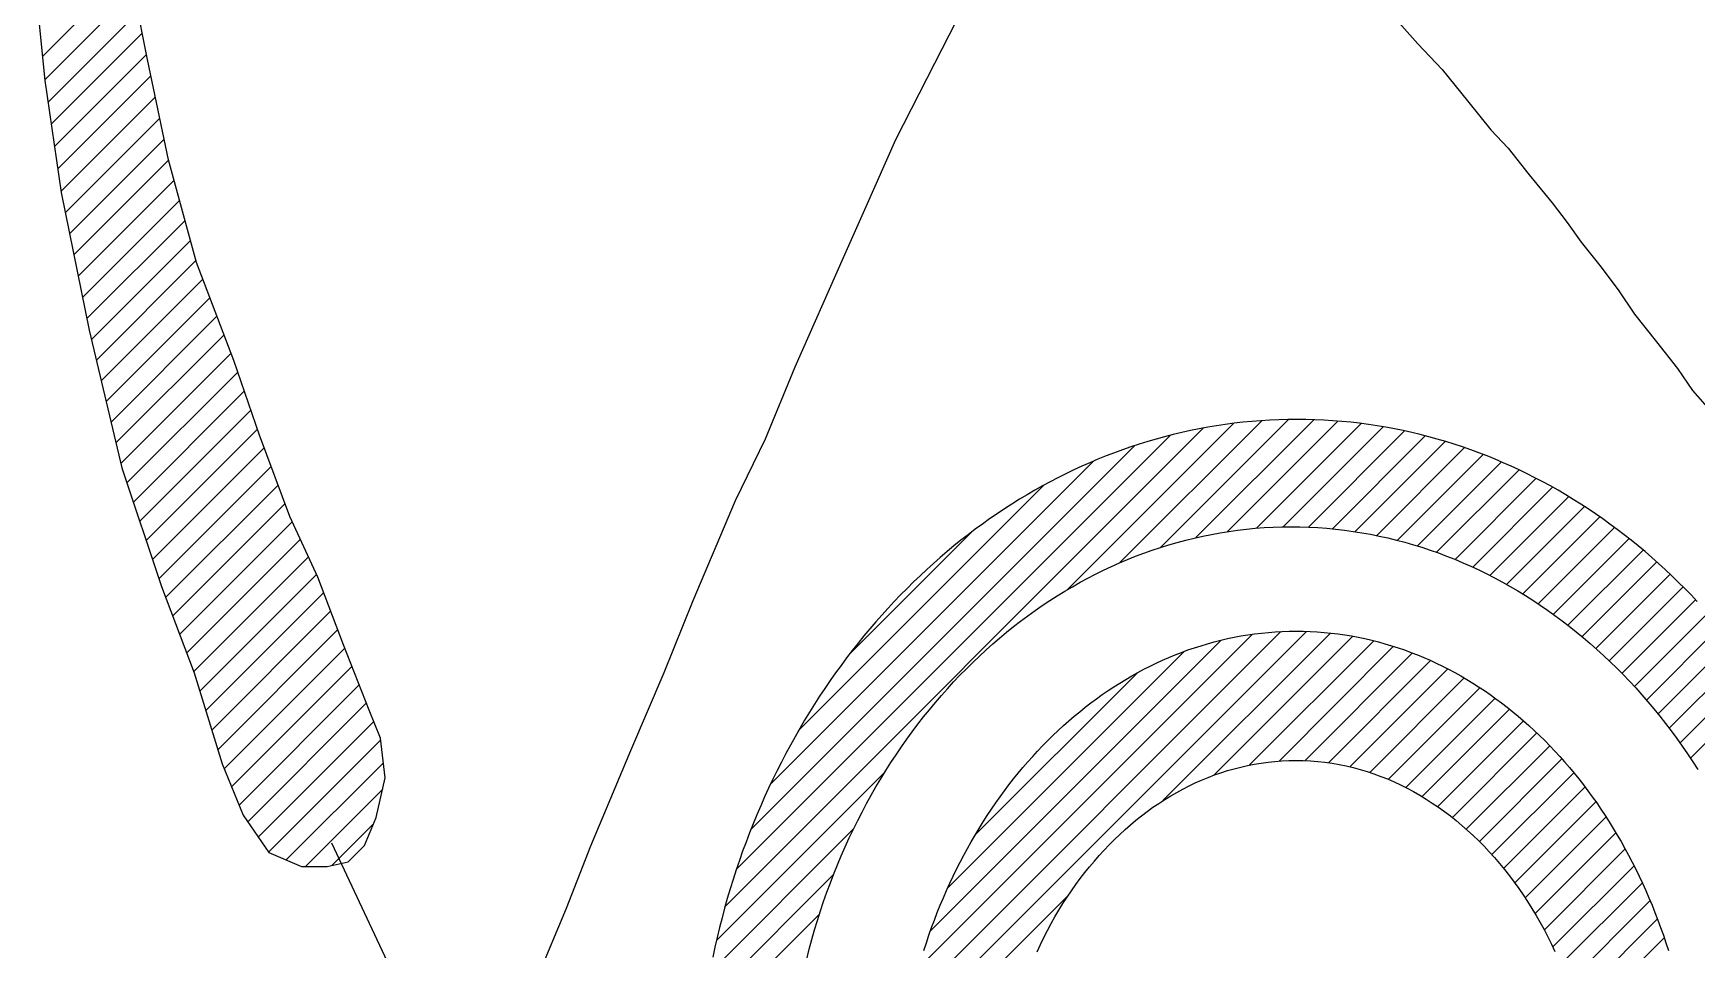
# Model space of a CAD drawing. Header units: millimetres. Extents: x 133356 to 134197, y -259 to 335.
# Drawn here: x 134083.8 to 134089.56, y -169.72 to -166.55 of the extents above; entities that cross this region are included whole.
import ezdxf

# ---------------------------------------------------------------- set-up
doc = ezdxf.new("R2010")
doc.units = ezdxf.units.MM
doc.header["$LTSCALE"] = 20
doc.header["$MEASUREMENT"] = 0
doc.layers.add('RAMKA', color=7, linetype='Continuous')
doc.layers.add('TITUL', color=7, linetype='Continuous')

# ---------------------------------------------------------------- blocks, each defined once
blk = doc.blocks.new('Logo_Ind')
at = {"layer": 'RAMKA', "color": 254, "linetype": 'Continuous'}
for p, q in [((0.4594, 10.7021), (0.3786, 11.106)), ((0.0636, 11.0333), (0.104, 10.6295)), ((0.0957, 10.7127), (0.397, 11.014)), ((0.1037, 10.6322), (0.4118, 10.9403)), ((0.1149, 10.5549), (0.4265, 10.8665)), ((3.2607, 10.8346), (3.1854, 10.6883)), ((4.7675, 10.8602), (4.8598, 10.7559)), ((0.1261, 10.4777), (0.4412, 10.7928)), ((0.1374, 10.4005), (0.456, 10.7191)), ((4.8598, 10.7559), (4.9441, 10.6676)), ((0.5321, 10.3549), (0.4594, 10.7021)), ((3.1854, 10.6883), (3.0501, 10.4236)), ((4.9441, 10.6676), (5.0324, 10.5592)), ((0.104, 10.6295), (0.1606, 10.2418)), ((0.1487, 10.3233), (0.4712, 10.6458)), ((0.1599, 10.2461), (0.4865, 10.5727)), ((5.0324, 10.5592), (5.1127, 10.4589)), ((0.1747, 10.1724), (0.5018, 10.4995)), ((5.1127, 10.4589), (5.1729, 10.3946)), ((0.1896, 10.0989), (0.5171, 10.4264)), ((3.0501, 10.4236), (2.9473, 10.1917)), ((5.1729, 10.3946), (5.2451, 10.3023)), ((0.2046, 10.0254), (0.5325, 10.3533)), ((0.629, 9.9995), (0.5321, 10.3549)), ((0.2195, 9.9519), (0.5515, 10.2838)), ((5.2451, 10.3023), (5.3254, 10.206)), ((0.1606, 10.2418), (0.2575, 9.7653)), ((0.2345, 9.8784), (0.5704, 10.2143)), ((5.3254, 10.206), (5.3776, 10.1378)), ((0.2494, 9.8048), (0.5894, 10.1448)), ((2.9473, 10.1917), (2.8695, 10.0152)), ((5.3776, 10.1378), (5.4258, 10.0695)), ((0.2653, 9.7323), (0.6083, 10.0753)), ((5.4258, 10.0695), (5.49, 9.9893)), ((0.2823, 9.6608), (0.6273, 10.0058)), ((0.7582, 9.6603), (0.629, 9.9995)), ((2.8695, 10.0152), (2.7015, 9.6371)), ((5.49, 9.9893), (5.5542, 9.905)), ((0.2992, 9.5893), (0.6512, 9.9412)), ((0.3162, 9.5178), (0.6756, 9.8772)), ((5.5542, 9.905), (5.6104, 9.8207)), ((0.3332, 9.4463), (0.7, 9.8131)), ((5.6104, 9.8207), (5.6867, 9.7243)), ((0.2575, 9.7653), (0.3705, 9.2887)), ((0.3501, 9.3748), (0.7244, 9.749)), ((0.3671, 9.3033), (0.7488, 9.685)), ((5.6867, 9.7243), (5.7589, 9.632)), ((0.8471, 9.4018), (0.7582, 9.6603)), ((2.7015, 9.6371), (2.5987, 9.3876)), ((5.7589, 9.632), (5.8111, 9.5558)), ((0.3882, 9.2359), (0.7721, 9.6198)), ((0.4103, 9.1695), (0.7947, 9.554)), ((5.8111, 9.5558), (5.8713, 9.4875)), ((0.4324, 9.1032), (0.8174, 9.4882)), ((3.8269, 8.9593), (4.3191, 9.4514)), ((3.9689, 9.0128), (4.4114, 9.4553)), ((4.0909, 9.0464), (4.4992, 9.4546)), ((4.316, 9.4512), (4.2851, 9.4488)), ((4.347, 9.4531), (4.316, 9.4512)), ((4.3782, 9.4545), (4.347, 9.4531)), ((4.4095, 9.4553), (4.3782, 9.4545)), ((4.4408, 9.4556), (4.4095, 9.4553)), ((4.4408, 9.4556), (4.4408, 9.4556)), ((4.4722, 9.4553), (4.4408, 9.4556)), ((4.5035, 9.4545), (4.4722, 9.4553)), ((4.5346, 9.4531), (4.5035, 9.4545)), ((4.5656, 9.4512), (4.5346, 9.4531)), ((4.5965, 9.4488), (4.5656, 9.4512)), ((0.4545, 9.0369), (0.84, 9.4224)), ((0.9521, 9.1191), (0.8471, 9.4018)), ((2.4603, 7.7695), (4.1166, 9.4258)), ((2.4989, 7.8967), (4.0034, 9.4011)), ((3.6453, 8.8661), (4.2212, 9.442)), ((3.9828, 9.3959), (3.9534, 9.3878)), ((4.0124, 9.4034), (3.9828, 9.3959)), ((4.0422, 9.4105), (4.0124, 9.4034)), ((4.072, 9.4171), (4.0422, 9.4105)), ((4.1021, 9.4232), (4.072, 9.4171)), ((4.1322, 9.4287), (4.1021, 9.4232)), ((4.1625, 9.4338), (4.1322, 9.4287)), ((4.193, 9.4383), (4.1625, 9.4338)), ((4.2236, 9.4423), (4.193, 9.4383)), ((4.2004, 9.0674), (4.5829, 9.4499)), ((4.2542, 9.4458), (4.2236, 9.4423)), ((4.2851, 9.4488), (4.2542, 9.4458)), ((4.3006, 9.0791), (4.6631, 9.4417)), ((4.3936, 9.0837), (4.7402, 9.4302)), ((4.4811, 9.0827), (4.8143, 9.4159)), ((4.564, 9.0771), (4.8858, 9.399)), ((4.6273, 9.4458), (4.5965, 9.4488)), ((4.658, 9.4423), (4.6273, 9.4458)), ((4.6885, 9.4383), (4.658, 9.4423)), ((4.7188, 9.4338), (4.6885, 9.4383)), ((4.7491, 9.4287), (4.7188, 9.4338)), ((4.7792, 9.4232), (4.7491, 9.4287)), ((4.8091, 9.4171), (4.7792, 9.4232)), ((4.8389, 9.4105), (4.8091, 9.4171)), ((4.8685, 9.4034), (4.8389, 9.4105)), ((4.898, 9.3958), (4.8685, 9.4034)), ((4.9273, 9.3878), (4.898, 9.3958)), ((0.4766, 8.9705), (0.8635, 9.3574)), ((2.5987, 9.3876), (2.4956, 9.1733)), ((2.5494, 8.0356), (3.8786, 9.3648)), ((3.8086, 9.3402), (3.7802, 9.3293)), ((3.8373, 9.3507), (3.8086, 9.3402)), ((3.866, 9.3607), (3.8373, 9.3507)), ((3.895, 9.3702), (3.866, 9.3607)), ((3.9241, 9.3793), (3.895, 9.3702)), ((3.9534, 9.3878), (3.9241, 9.3793)), ((4.6424, 9.0671), (4.955, 9.3797)), ((4.7175, 9.0537), (5.0218, 9.358)), ((4.9565, 9.3792), (4.9273, 9.3878)), ((4.9855, 9.3702), (4.9565, 9.3792)), ((5.0143, 9.3607), (4.9855, 9.3702)), ((5.043, 9.3507), (5.0143, 9.3607)), ((5.0715, 9.3402), (5.043, 9.3507)), ((5.0998, 9.3292), (5.0715, 9.3402)), ((0.3705, 9.2887), (0.5078, 8.8768)), ((0.4987, 8.9042), (0.8875, 9.2929)), ((2.6168, 8.1915), (3.7368, 9.3115)), ((3.6682, 9.2809), (3.6407, 9.2677)), ((3.6959, 9.2937), (3.6682, 9.2809)), ((3.7238, 9.306), (3.6959, 9.2937)), ((3.7519, 9.3179), (3.7238, 9.306)), ((3.7802, 9.3293), (3.7519, 9.3179)), ((4.7894, 9.0372), (5.0866, 9.3343)), ((4.8586, 9.0179), (5.1494, 9.3087)), ((4.9248, 8.9956), (5.2104, 9.2812)), ((5.1279, 9.3178), (5.0998, 9.3292)), ((5.1558, 9.306), (5.1279, 9.3178)), ((5.1836, 9.2936), (5.1558, 9.306)), ((5.2111, 9.2809), (5.1836, 9.2936)), ((5.2385, 9.2676), (5.2111, 9.2809)), ((0.5221, 8.8391), (0.9115, 9.2284)), ((2.7138, 8.3769), (3.5656, 9.2288)), ((3.5593, 9.2254), (3.5326, 9.2104)), ((3.5862, 9.2399), (3.5593, 9.2254)), ((3.6134, 9.254), (3.5862, 9.2399)), ((3.6407, 9.2677), (3.6134, 9.254)), ((4.9887, 8.971), (5.2695, 9.2519)), ((5.0503, 8.9442), (5.327, 9.2209)), ((5.2656, 9.2539), (5.2385, 9.2676)), ((5.2926, 9.2398), (5.2656, 9.2539)), ((5.3194, 9.2253), (5.2926, 9.2398)), ((5.3459, 9.2103), (5.3194, 9.2253)), ((0.5464, 8.7749), (0.9354, 9.1639)), ((2.4956, 9.1733), (2.348, 8.828)), ((3.4537, 9.1628), (3.4278, 9.1461)), ((3.4798, 9.1791), (3.4537, 9.1628)), ((3.5061, 9.1949), (3.4798, 9.1791)), ((3.5326, 9.2104), (3.5061, 9.1949)), ((5.1099, 8.9153), (5.3829, 9.1884)), ((5.3722, 9.1948), (5.3459, 9.2103)), ((5.3984, 9.179), (5.3722, 9.1948)), ((5.4243, 9.1627), (5.3984, 9.179)), ((5.4499, 9.146), (5.4243, 9.1627)), ((1.049, 8.9091), (0.9521, 9.1191)), ((3.3767, 9.1115), (3.3515, 9.0936)), ((3.4022, 9.129), (3.3767, 9.1115)), ((3.4278, 9.1461), (3.4022, 9.129)), ((5.1675, 8.8845), (5.4373, 9.1543)), ((5.2232, 8.8518), (5.4901, 9.1187)), ((5.4754, 9.1289), (5.4499, 9.146)), ((5.5006, 9.1114), (5.4754, 9.1289)), ((5.5256, 9.0935), (5.5006, 9.1114)), ((0.5707, 8.7107), (0.9606, 9.1006)), ((2.8904, 8.642), (3.3148, 9.0663)), ((3.3018, 9.0566), (3.2773, 9.0374)), ((3.3266, 9.0753), (3.3018, 9.0566)), ((3.3515, 9.0936), (3.3266, 9.0753)), ((4.0852, 9.0451), (4.115, 9.0518)), ((4.115, 9.0518), (4.1448, 9.0578)), ((4.1448, 9.0578), (4.1749, 9.0632)), ((4.1749, 9.0632), (4.2051, 9.068)), ((4.2051, 9.068), (4.2354, 9.0722)), ((4.2354, 9.0722), (4.2659, 9.0758)), ((4.2659, 9.0758), (4.2966, 9.0787)), ((4.2966, 9.0787), (4.3274, 9.081)), ((4.3274, 9.081), (4.3583, 9.0826)), ((4.3583, 9.0826), (4.3893, 9.0836)), ((4.3893, 9.0836), (4.4205, 9.084)), ((4.4205, 9.084), (4.4517, 9.0836)), ((4.4205, 9.084), (4.4205, 9.084)), ((4.4517, 9.0836), (4.4827, 9.0826)), ((4.4827, 9.0826), (4.5137, 9.081)), ((4.5137, 9.081), (4.5445, 9.0787)), ((4.5445, 9.0787), (4.5752, 9.0758)), ((4.5752, 9.0758), (4.6057, 9.0723)), ((4.6057, 9.0723), (4.6361, 9.0681)), ((4.6361, 9.0681), (4.6663, 9.0633)), ((4.6663, 9.0633), (4.6964, 9.0579)), ((4.6964, 9.0579), (4.7263, 9.0519)), ((4.7263, 9.0519), (4.7561, 9.0453)), ((5.2772, 8.8172), (5.5416, 9.0817)), ((5.5504, 9.0751), (5.5256, 9.0935)), ((5.5749, 9.0564), (5.5504, 9.0751)), ((5.5992, 9.0373), (5.5749, 9.0564)), ((0.595, 8.6466), (0.9885, 9.0401)), ((3.2291, 8.998), (3.2053, 8.9777)), ((3.2531, 9.0179), (3.2291, 8.998)), ((3.2773, 9.0374), (3.2531, 9.0179)), ((3.8824, 8.9821), (3.9108, 8.9928)), ((3.9108, 8.9928), (3.9394, 9.003)), ((3.9394, 9.003), (3.9682, 9.0126)), ((3.9682, 9.0126), (3.9972, 9.0216)), ((3.9972, 9.0216), (4.0264, 9.03)), ((4.0264, 9.03), (4.0557, 9.0379)), ((4.0557, 9.0379), (4.0852, 9.0451)), ((4.7561, 9.0453), (4.7857, 9.0381)), ((4.7857, 9.0381), (4.8151, 9.0303)), ((4.8151, 9.0303), (4.8444, 9.0219)), ((4.8444, 9.0219), (4.8734, 9.013)), ((4.8734, 9.013), (4.9023, 9.0034)), ((4.9023, 9.0034), (4.931, 8.9933)), ((4.931, 8.9933), (4.9595, 8.9826)), ((5.3294, 8.781), (5.5916, 9.0432)), ((5.38, 8.7432), (5.6403, 9.0035)), ((5.6232, 9.0178), (5.5992, 9.0373)), ((5.647, 8.9979), (5.6232, 9.0178)), ((5.6705, 8.9776), (5.647, 8.9979)), ((0.6193, 8.5824), (1.0165, 8.9796)), ((3.1586, 8.936), (3.1356, 8.9146)), ((3.1818, 8.9571), (3.1586, 8.936)), ((3.2053, 8.9777), (3.1818, 8.9571)), ((3.7436, 8.9202), (3.7709, 8.9337)), ((3.7709, 8.9337), (3.7985, 8.9466)), ((3.7985, 8.9466), (3.8262, 8.959)), ((3.8262, 8.959), (3.8542, 8.9708)), ((3.8542, 8.9708), (3.8824, 8.9821)), ((4.9595, 8.9826), (4.9878, 8.9714)), ((4.9878, 8.9714), (5.0159, 8.9596)), ((5.0159, 8.9596), (5.0437, 8.9473)), ((5.0437, 8.9473), (5.0714, 8.9344)), ((5.0714, 8.9344), (5.0988, 8.921)), ((5.4291, 8.7037), (5.6877, 8.9624)), ((5.6938, 8.9569), (5.6705, 8.9776)), ((5.7169, 8.9359), (5.6938, 8.9569)), ((5.7396, 8.9144), (5.7169, 8.9359)), ((0.5078, 8.8768), (0.6209, 8.578)), ((0.6403, 8.515), (1.0444, 8.9191)), ((1.1378, 8.6749), (1.049, 8.9091)), ((3.1129, 8.8928), (3.0904, 8.8707)), ((3.1356, 8.9146), (3.1129, 8.8928)), ((3.6367, 8.861), (3.6631, 8.8766)), ((3.6631, 8.8766), (3.6897, 8.8917)), ((3.6897, 8.8917), (3.7165, 8.9062)), ((3.7165, 8.9062), (3.7436, 8.9202)), ((5.0988, 8.921), (5.126, 8.9071)), ((5.126, 8.9071), (5.153, 8.8926)), ((5.153, 8.8926), (5.1797, 8.8776)), ((5.1797, 8.8776), (5.2062, 8.8621)), ((5.4765, 8.6627), (5.7337, 8.92)), ((5.5225, 8.6203), (5.7785, 8.8763)), ((5.7621, 8.8926), (5.7396, 8.9144)), ((5.7844, 8.8705), (5.7621, 8.8926)), ((0.6611, 8.4473), (1.0693, 8.8555)), ((2.348, 8.828), (2.2477, 8.5784)), ((3.0463, 8.8253), (3.0247, 8.8021)), ((3.0682, 8.8482), (3.0463, 8.8253)), ((3.0904, 8.8707), (3.0682, 8.8482)), ((3.5591, 8.8113), (3.5847, 8.8284)), ((3.5847, 8.8284), (3.6106, 8.845)), ((3.6106, 8.845), (3.6367, 8.861)), ((5.2062, 8.8621), (5.2324, 8.8461)), ((5.2324, 8.8461), (5.2584, 8.8296)), ((5.2584, 8.8296), (5.2841, 8.8127)), ((5.567, 8.5763), (5.8221, 8.8314)), ((5.8063, 8.848), (5.7844, 8.8705)), ((5.828, 8.8251), (5.8063, 8.848)), ((0.6819, 8.3797), (1.0936, 8.7914)), ((3.0033, 8.7785), (2.9822, 8.7546)), ((3.0247, 8.8021), (3.0033, 8.7785)), ((3.4839, 8.7572), (3.5087, 8.7757)), ((3.5087, 8.7757), (3.5338, 8.7938)), ((3.5338, 8.7938), (3.5591, 8.8113)), ((5.2841, 8.8127), (5.3096, 8.7952)), ((5.3096, 8.7952), (5.3348, 8.7772)), ((5.3348, 8.7772), (5.3598, 8.7587)), ((5.61, 8.5309), (5.8644, 8.7852)), ((0.7028, 8.312), (1.118, 8.7272)), ((2.9409, 8.7058), (2.9207, 8.6808)), ((2.9614, 8.7304), (2.9409, 8.7058)), ((2.9822, 8.7546), (2.9614, 8.7304)), ((3.0806, 7.3284), (4.4741, 8.7218)), ((3.1014, 7.4376), (4.3849, 8.7211)), ((3.1307, 7.5554), (4.2874, 8.712)), ((3.4112, 8.6988), (3.4351, 8.7187)), ((3.4351, 8.7187), (3.4594, 8.7382)), ((3.4594, 8.7382), (3.4839, 8.7572)), ((3.9763, 8.1356), (4.5569, 8.7161)), ((4.1536, 8.2244), (4.6342, 8.7051)), ((4.2006, 8.6966), (4.2239, 8.7015)), ((4.2239, 8.7015), (4.2473, 8.7058)), ((4.2473, 8.7058), (4.2709, 8.7097)), ((4.2709, 8.7097), (4.2945, 8.713)), ((4.2945, 8.713), (4.3183, 8.7159)), ((4.3183, 8.7159), (4.3422, 8.7183)), ((4.3422, 8.7183), (4.3662, 8.7201)), ((4.3662, 8.7201), (4.3903, 8.7214)), ((4.3903, 8.7214), (4.4145, 8.7222)), ((4.4145, 8.7222), (4.4388, 8.7225)), ((4.4388, 8.7225), (4.4631, 8.7222)), ((4.4388, 8.7225), (4.4388, 8.7225)), ((4.4631, 8.7222), (4.4873, 8.7214)), ((4.4873, 8.7214), (4.5114, 8.7201)), ((4.5114, 8.7201), (4.5354, 8.7183)), ((4.5354, 8.7183), (4.5593, 8.7159)), ((4.5593, 8.7159), (4.5831, 8.713)), ((4.5831, 8.713), (4.6067, 8.7097)), ((4.6067, 8.7097), (4.6302, 8.7058)), ((4.6302, 8.7058), (4.6537, 8.7015)), ((4.6537, 8.7015), (4.6769, 8.6966)), ((5.3598, 8.7587), (5.3844, 8.7398)), ((5.3844, 8.7398), (5.4088, 8.7204)), ((5.4088, 8.7204), (5.4329, 8.7006)), ((5.6517, 8.484), (5.9055, 8.7378)), ((0.7249, 8.2457), (1.1424, 8.6632)), ((1.2267, 8.4488), (1.1378, 8.6749)), ((2.9008, 8.6556), (2.8812, 8.63)), ((2.9207, 8.6808), (2.9008, 8.6556)), ((3.1717, 7.6849), (4.1783, 8.6915)), ((3.2309, 7.8325), (4.0512, 8.6528)), ((3.3411, 8.6362), (3.3642, 8.6575)), ((3.3642, 8.6575), (3.3875, 8.6784)), ((3.3875, 8.6784), (3.4112, 8.6988)), ((4.0192, 8.6406), (4.0414, 8.6492)), ((4.0414, 8.6492), (4.0637, 8.6574)), ((4.0637, 8.6574), (4.0862, 8.6651)), ((4.0862, 8.6651), (4.1088, 8.6723)), ((4.1088, 8.6723), (4.1315, 8.6791)), ((4.1315, 8.6791), (4.1544, 8.6854)), ((4.1544, 8.6854), (4.1774, 8.6913)), ((4.1774, 8.6913), (4.2006, 8.6966)), ((4.2768, 8.2592), (4.7071, 8.6895)), ((4.379, 8.2729), (4.7761, 8.67)), ((4.4692, 8.2747), (4.8416, 8.647)), ((4.6769, 8.6966), (4.7001, 8.6913)), ((4.7001, 8.6913), (4.7231, 8.6854)), ((4.7231, 8.6854), (4.746, 8.6791)), ((4.746, 8.6791), (4.7687, 8.6723)), ((4.7687, 8.6723), (4.7913, 8.6651)), ((4.7913, 8.6651), (4.8138, 8.6574)), ((4.8138, 8.6574), (4.8361, 8.6492)), ((4.8361, 8.6492), (4.8582, 8.6406)), ((5.4329, 8.7006), (5.4567, 8.6803)), ((5.4567, 8.6803), (5.4802, 8.6595)), ((5.4802, 8.6595), (5.5034, 8.6383)), ((5.6919, 8.4358), (5.9453, 8.6892)), ((0.7506, 8.183), (1.1674, 8.5997)), ((2.8619, 8.6041), (2.8429, 8.5779)), ((2.8812, 8.63), (2.8619, 8.6041)), ((3.2738, 8.5697), (3.2959, 8.5923)), ((3.2959, 8.5923), (3.3183, 8.6145)), ((3.3183, 8.6145), (3.3411, 8.6362)), ((3.8897, 8.5794), (3.9109, 8.5907)), ((3.9109, 8.5907), (3.9322, 8.6015)), ((3.9322, 8.6015), (3.9537, 8.6119)), ((3.9537, 8.6119), (3.9754, 8.6219)), ((3.9754, 8.6219), (3.9972, 8.6315)), ((3.9972, 8.6315), (4.0192, 8.6406)), ((4.5512, 8.2682), (4.904, 8.621)), ((4.6246, 8.2531), (4.9636, 8.5921)), ((4.8582, 8.6406), (4.8802, 8.6315)), ((4.8802, 8.6315), (4.9021, 8.6219)), ((4.9021, 8.6219), (4.9237, 8.6119)), ((4.9237, 8.6119), (4.9452, 8.6015)), ((4.9452, 8.6015), (4.9665, 8.5907)), ((4.9665, 8.5907), (4.9877, 8.5794)), ((5.5034, 8.6383), (5.5263, 8.6166)), ((5.5263, 8.6166), (5.5489, 8.5946)), ((5.5489, 8.5946), (5.5712, 8.5721)), ((5.7307, 8.3861), (5.984, 8.6394)), ((5.7681, 8.3351), (6.0214, 8.5884)), ((0.6209, 8.578), (0.7178, 8.263)), ((0.7763, 8.1202), (1.1923, 8.5362)), ((2.2477, 8.5784), (2.1324, 8.3087)), ((2.8242, 8.5513), (2.8058, 8.5245)), ((2.8429, 8.5779), (2.8242, 8.5513)), ((3.2305, 8.5233), (3.2519, 8.5467)), ((3.2519, 8.5467), (3.2738, 8.5697)), ((3.3256, 8.0156), (3.8888, 8.5788)), ((3.7867, 8.5166), (3.8069, 8.53)), ((3.8069, 8.53), (3.8274, 8.543)), ((3.8274, 8.543), (3.848, 8.5555)), ((3.848, 8.5555), (3.8688, 8.5676)), ((3.8688, 8.5676), (3.8897, 8.5794)), ((4.6932, 8.2333), (5.0206, 8.5607)), ((4.9877, 8.5794), (5.0086, 8.5676)), ((5.0086, 8.5676), (5.0294, 8.5555)), ((5.0294, 8.5555), (5.05, 8.543)), ((5.05, 8.543), (5.0704, 8.53)), ((5.0704, 8.53), (5.0907, 8.5166)), ((5.5712, 8.5721), (5.5931, 8.5491)), ((5.5931, 8.5491), (5.6148, 8.5258)), ((5.8041, 8.2826), (6.0577, 8.5362)), ((0.8066, 8.062), (1.2173, 8.4727)), ((2.7878, 8.4973), (2.7701, 8.4698)), ((2.8058, 8.5245), (2.7878, 8.4973)), ((3.168, 8.4505), (3.1885, 8.4752)), ((3.1885, 8.4752), (3.2093, 8.4994)), ((3.2093, 8.4994), (3.2305, 8.5233)), ((3.7078, 8.4591), (3.7272, 8.474)), ((3.7272, 8.474), (3.7468, 8.4886)), ((3.7468, 8.4886), (3.7667, 8.5028)), ((3.7667, 8.5028), (3.7867, 8.5166)), ((4.758, 8.2097), (5.0752, 8.5268)), ((4.8184, 8.1815), (5.1276, 8.4907)), ((5.0907, 8.5166), (5.1107, 8.5028)), ((5.1107, 8.5028), (5.1305, 8.4886)), ((5.1305, 8.4886), (5.1501, 8.474)), ((5.1501, 8.474), (5.1695, 8.4591)), ((5.6148, 8.5258), (5.6361, 8.502)), ((5.6361, 8.502), (5.657, 8.4779)), ((5.657, 8.4779), (5.6777, 8.4533)), ((1.267, 8.3519), (1.2267, 8.4488)), ((2.7356, 8.414), (2.7188, 8.3857)), ((2.7526, 8.4421), (2.7356, 8.414)), ((2.7701, 8.4698), (2.7526, 8.4421)), ((3.1281, 8.4001), (3.1479, 8.4255)), ((3.1479, 8.4255), (3.168, 8.4505)), ((3.6508, 8.4118), (3.6696, 8.428)), ((3.6696, 8.428), (3.6886, 8.4437)), ((3.6886, 8.4437), (3.7078, 8.4591)), ((4.8748, 8.1495), (5.1778, 8.4525)), ((5.1695, 8.4591), (5.1887, 8.4437)), ((5.1887, 8.4437), (5.2077, 8.428)), ((5.2077, 8.428), (5.2265, 8.4118)), ((5.6777, 8.4533), (5.6979, 8.4283)), ((5.6979, 8.4283), (5.7179, 8.403)), ((0.8426, 8.0096), (1.2429, 8.4099)), ((2.7024, 8.357), (2.6863, 8.3281)), ((2.7188, 8.3857), (2.7024, 8.357)), ((3.0896, 8.348), (3.1087, 8.3742)), ((3.1087, 8.3742), (3.1281, 8.4001)), ((3.5779, 8.3436), (3.5958, 8.3612)), ((3.5958, 8.3612), (3.6139, 8.3785)), ((3.6139, 8.3785), (3.6322, 8.3953)), ((3.6322, 8.3953), (3.6508, 8.4118)), ((4.9291, 8.1154), (5.226, 8.4122)), ((4.9795, 8.0773), (5.2722, 8.37)), ((5.2265, 8.4118), (5.245, 8.3953)), ((5.245, 8.3953), (5.2633, 8.3785)), ((5.2633, 8.3785), (5.2814, 8.3612)), ((5.2814, 8.3612), (5.2993, 8.3437)), ((5.7179, 8.403), (5.7375, 8.3772)), ((5.7375, 8.3772), (5.7567, 8.3511)), ((0.8786, 7.9572), (1.2677, 8.3462)), ((1.2832, 8.2146), (1.267, 8.3519)), ((2.1324, 8.3087), (1.9945, 7.9784)), ((2.6706, 8.2989), (2.6552, 8.2694)), ((2.6863, 8.3281), (2.6706, 8.2989)), ((3.0525, 8.2945), (3.0709, 8.3215)), ((3.0709, 8.3215), (3.0896, 8.348)), ((3.5257, 8.2887), (3.5429, 8.3074)), ((3.5429, 8.3074), (3.5603, 8.3257)), ((3.5603, 8.3257), (3.5779, 8.3436)), ((5.0276, 8.0369), (5.3167, 8.326)), ((5.2993, 8.3437), (5.3169, 8.3257)), ((5.3169, 8.3257), (5.3343, 8.3074)), ((5.3343, 8.3074), (5.3515, 8.2887)), ((5.7567, 8.3511), (5.7755, 8.3246)), ((5.7755, 8.3246), (5.794, 8.2978)), ((0.7178, 8.263), (0.7905, 8.0853)), ((0.9401, 7.9301), (1.277, 8.2671)), ((2.6552, 8.2694), (2.6401, 8.2397)), ((3.017, 8.2396), (3.0346, 8.2672)), ((3.0346, 8.2672), (3.0525, 8.2945)), ((3.4757, 8.2307), (3.4921, 8.2504)), ((3.4921, 8.2504), (3.5088, 8.2697)), ((3.5088, 8.2697), (3.5257, 8.2887)), ((4.2007, 8.2396), (4.2236, 8.2461)), ((4.2236, 8.2461), (4.2467, 8.2521)), ((4.2467, 8.2521), (4.27, 8.2573)), ((4.27, 8.2573), (4.2934, 8.2619)), ((4.2934, 8.2619), (4.3171, 8.2658)), ((4.3171, 8.2658), (4.3409, 8.269)), ((4.3409, 8.269), (4.3648, 8.2715)), ((4.3648, 8.2715), (4.3889, 8.2733)), ((4.3889, 8.2733), (4.4131, 8.2744)), ((4.4131, 8.2744), (4.4375, 8.2748)), ((4.4375, 8.2748), (4.4629, 8.2744)), ((4.4375, 8.2748), (4.4375, 8.2748)), ((4.4629, 8.2744), (4.4881, 8.2732)), ((4.4881, 8.2732), (4.5132, 8.2712)), ((4.5132, 8.2712), (4.5382, 8.2685)), ((4.5382, 8.2685), (4.563, 8.265)), ((4.563, 8.265), (4.5876, 8.2607)), ((4.5876, 8.2607), (4.612, 8.2557)), ((4.612, 8.2557), (4.6363, 8.2499)), ((4.6363, 8.2499), (4.6603, 8.2435)), ((4.6603, 8.2435), (4.6842, 8.2363)), ((5.0736, 7.9945), (5.3592, 8.28)), ((5.3515, 8.2887), (5.3684, 8.2698)), ((5.3684, 8.2698), (5.385, 8.2504)), ((5.385, 8.2504), (5.4014, 8.2308)), ((5.794, 8.2978), (5.8121, 8.2706)), ((5.8121, 8.2706), (5.8299, 8.243)), ((1.2509, 8.0773), (1.2832, 8.2146)), ((2.4302, 7.651), (3.0138, 8.2346)), ((2.6254, 8.2097), (2.6111, 8.1794)), ((2.6401, 8.2397), (2.6254, 8.2097)), ((2.9665, 8.1546), (2.9829, 8.1832)), ((2.9829, 8.1832), (2.9997, 8.2116)), ((2.9997, 8.2116), (3.017, 8.2396)), ((3.428, 8.1698), (3.4436, 8.1904)), ((3.4436, 8.1904), (3.4595, 8.2107)), ((3.4595, 8.2107), (3.4757, 8.2307)), ((4.046, 8.1758), (4.0674, 8.1868)), ((4.0674, 8.1868), (4.0891, 8.1971)), ((4.0891, 8.1971), (4.111, 8.2068)), ((4.111, 8.2068), (4.1331, 8.216)), ((4.1331, 8.216), (4.1554, 8.2245)), ((4.1554, 8.2245), (4.1779, 8.2323)), ((4.1779, 8.2323), (4.2007, 8.2396)), ((4.6842, 8.2363), (4.7078, 8.2284)), ((4.7078, 8.2284), (4.7312, 8.2198)), ((4.7312, 8.2198), (4.7544, 8.2106)), ((4.7544, 8.2106), (4.7774, 8.2006)), ((4.7774, 8.2006), (4.8001, 8.19)), ((4.8001, 8.19), (4.8226, 8.1788)), ((5.1162, 7.9486), (5.4, 8.2324)), ((5.1576, 7.9015), (5.4391, 8.183)), ((5.4014, 8.2308), (5.4176, 8.2108)), ((5.4176, 8.2108), (5.4335, 8.1904)), ((5.4335, 8.1904), (5.4491, 8.1698)), ((1.0061, 7.9077), (1.274, 8.1756)), ((2.5971, 8.1489), (2.5835, 8.1181)), ((2.6111, 8.1794), (2.5971, 8.1489)), ((2.9348, 8.0962), (2.9505, 8.1256)), ((2.9505, 8.1256), (2.9665, 8.1546)), ((3.3827, 8.1059), (3.3975, 8.1275)), ((3.3975, 8.1275), (3.4126, 8.1488)), ((3.4126, 8.1488), (3.428, 8.1698)), ((3.9424, 8.1125), (3.9626, 8.1263)), ((3.9626, 8.1263), (3.9831, 8.1395)), ((3.9831, 8.1395), (4.0038, 8.1522)), ((4.0038, 8.1522), (4.0248, 8.1643)), ((4.0248, 8.1643), (4.046, 8.1758)), ((4.8226, 8.1788), (4.8449, 8.1669)), ((4.8449, 8.1669), (4.8668, 8.1543)), ((4.8668, 8.1543), (4.8885, 8.1412)), ((4.8885, 8.1412), (4.91, 8.1274)), ((4.91, 8.1274), (4.9311, 8.113)), ((5.1956, 7.8511), (5.4764, 8.1319)), ((5.4491, 8.1698), (5.4644, 8.1488)), ((5.4644, 8.1488), (5.4795, 8.1275)), ((5.4795, 8.1275), (5.4944, 8.106)), ((0.7905, 8.0853), (0.8794, 7.9561)), ((1.2105, 7.9803), (1.2509, 8.0773)), ((2.5702, 8.087), (2.5573, 8.0557)), ((2.5835, 8.1181), (2.5702, 8.087)), ((2.9196, 8.0666), (2.9348, 8.0962)), ((3.3538, 8.0619), (3.3681, 8.0841)), ((3.3681, 8.0841), (3.3827, 8.1059)), ((3.8644, 8.0519), (3.8835, 8.0678)), ((3.8835, 8.0678), (3.9029, 8.0832)), ((3.9029, 8.0832), (3.9225, 8.0981)), ((3.9225, 8.0981), (3.9424, 8.1125)), ((4.9311, 8.113), (4.952, 8.0981)), ((4.952, 8.0981), (4.9726, 8.0825)), ((4.9726, 8.0825), (4.9928, 8.0664)), ((5.2318, 7.7988), (5.5121, 8.0791)), ((5.4944, 8.106), (5.5089, 8.0841)), ((5.5089, 8.0841), (5.5232, 8.0619)), ((1.0983, 7.9114), (1.2414, 8.0545)), ((2.4069, 7.5393), (2.9053, 8.0377)), ((2.5448, 8.0241), (2.5327, 7.9924)), ((2.5573, 8.0557), (2.5448, 8.0241)), ((2.8904, 8.0063), (2.9048, 8.0366)), ((2.9048, 8.0366), (2.9196, 8.0666)), ((3.3127, 7.9935), (3.3261, 8.0166)), ((3.3261, 8.0166), (3.3398, 8.0394)), ((3.3398, 8.0394), (3.3538, 8.0619)), ((3.8089, 8.0011), (3.8271, 8.0185)), ((3.8271, 8.0185), (3.8456, 8.0354)), ((3.8456, 8.0354), (3.8644, 8.0519)), ((4.9928, 8.0664), (5.0128, 8.0497)), ((5.0128, 8.0497), (5.0324, 8.0325)), ((5.0324, 8.0325), (5.0517, 8.0147)), ((5.0517, 8.0147), (5.0707, 7.9963)), ((5.266, 7.7446), (5.546, 8.0246)), ((5.5232, 8.0619), (5.5371, 8.0394)), ((5.5371, 8.0394), (5.5508, 8.0166)), ((5.5508, 8.0166), (5.5642, 7.9936)), ((0.8794, 7.9561), (0.9924, 7.9077)), ((1.2993, 7.5604), (1.0974, 7.9884)), ((1.154, 7.9238), (1.2105, 7.9803)), ((1.9945, 7.9784), (1.9093, 7.7616)), ((2.5209, 7.9603), (2.5096, 7.9281)), ((2.5327, 7.9924), (2.5209, 7.9603)), ((2.8628, 7.9448), (2.8764, 7.9757)), ((2.8764, 7.9757), (2.8904, 8.0063)), ((3.2868, 7.9466), (3.2996, 7.9702)), ((3.2996, 7.9702), (3.3127, 7.9935)), ((3.7562, 7.9458), (3.7735, 7.9647)), ((3.7735, 7.9647), (3.791, 7.9831)), ((3.791, 7.9831), (3.8089, 8.0011)), ((5.0707, 7.9963), (5.0893, 7.9775)), ((5.0893, 7.9775), (5.1076, 7.9581)), ((5.1076, 7.9581), (5.1255, 7.9383)), ((5.2982, 7.6883), (5.5783, 7.9684)), ((5.5642, 7.9936), (5.5773, 7.9702)), ((5.5773, 7.9702), (5.5901, 7.9466)), ((0.9924, 7.9077), (1.0813, 7.9077)), ((1.0813, 7.9077), (1.154, 7.9238)), ((2.4986, 7.8956), (2.488, 7.8629)), ((2.5096, 7.9281), (2.4986, 7.8956)), ((2.837, 7.8822), (2.8497, 7.9137)), ((2.8497, 7.9137), (2.8628, 7.9448)), ((3.2501, 7.8741), (3.262, 7.8985)), ((3.262, 7.8985), (3.2743, 7.9227)), ((3.2743, 7.9227), (3.2868, 7.9466)), ((3.7065, 7.8865), (3.7227, 7.9067)), ((3.7227, 7.9067), (3.7393, 7.9265)), ((3.7393, 7.9265), (3.7562, 7.9458)), ((5.1255, 7.9383), (5.143, 7.9179)), ((5.143, 7.9179), (5.1602, 7.8971)), ((5.1602, 7.8971), (5.177, 7.8757)), ((5.3275, 7.6291), (5.6088, 7.9104)), ((5.5901, 7.9466), (5.6027, 7.9227)), ((5.6027, 7.9227), (5.6149, 7.8985)), ((5.6149, 7.8985), (5.6268, 7.8741)), ((2.3892, 7.4331), (2.8362, 7.8801)), ((2.488, 7.8629), (2.4777, 7.8299)), ((2.813, 7.8185), (2.8248, 7.8505)), ((2.8248, 7.8505), (2.837, 7.8822)), ((3.2272, 7.8244), (3.2385, 7.8494)), ((3.2385, 7.8494), (3.2501, 7.8741)), ((3.6599, 7.8232), (3.6751, 7.8447)), ((3.6751, 7.8447), (3.6906, 7.8658)), ((3.6906, 7.8658), (3.7065, 7.8865)), ((5.177, 7.8757), (5.1935, 7.8539)), ((5.1935, 7.8539), (5.2095, 7.8317)), ((5.3546, 7.5677), (5.6377, 7.8508)), ((5.6268, 7.8741), (5.6383, 7.8494)), ((5.6383, 7.8494), (5.6496, 7.8245)), ((2.4679, 7.7968), (2.4585, 7.7634)), ((2.4777, 7.8299), (2.4679, 7.7968)), ((2.7907, 7.7536), (2.8016, 7.7862)), ((2.8016, 7.7862), (2.813, 7.8185)), ((3.0664, 7.2257), (3.6504, 7.8097)), ((3.2056, 7.7738), (3.2163, 7.7992)), ((3.2163, 7.7992), (3.2272, 7.8244)), ((3.6307, 7.779), (3.6451, 7.8013)), ((3.6451, 7.8013), (3.6599, 7.8232)), ((5.2095, 7.8317), (5.2251, 7.809)), ((5.2251, 7.809), (5.2404, 7.7859)), ((5.2404, 7.7859), (5.2552, 7.7624)), ((5.3794, 7.5041), (5.6647, 7.7894)), ((5.6496, 7.8245), (5.6606, 7.7993)), ((5.6606, 7.7993), (5.6712, 7.7738)), ((1.9093, 7.7616), (1.809, 7.5221)), ((2.3762, 7.3316), (2.7869, 7.7424)), ((2.4495, 7.7298), (2.4409, 7.696)), ((2.4585, 7.7634), (2.4495, 7.7298)), ((2.7803, 7.7208), (2.7907, 7.7536)), ((3.1757, 7.696), (3.1853, 7.7222)), ((3.1853, 7.7222), (3.1953, 7.7481)), ((3.1953, 7.7481), (3.2056, 7.7738)), ((3.5898, 7.7097), (3.603, 7.7332)), ((3.603, 7.7332), (3.6167, 7.7563)), ((3.6167, 7.7563), (3.6307, 7.779)), ((5.2552, 7.7624), (5.2696, 7.7384)), ((5.2696, 7.7384), (5.2835, 7.714)), ((5.402, 7.4382), (5.6899, 7.7262)), ((5.6712, 7.7738), (5.6815, 7.7481)), ((5.6815, 7.7481), (5.6915, 7.7222)), ((5.6915, 7.7222), (5.7011, 7.696)), ((2.4409, 7.696), (2.4327, 7.662)), ((2.7608, 7.6545), (2.7703, 7.6878)), ((2.7703, 7.6878), (2.7803, 7.7208)), ((3.1574, 7.643), (3.1663, 7.6696)), ((3.1663, 7.6696), (3.1757, 7.696)), ((3.5645, 7.6616), (3.5769, 7.6858)), ((3.5769, 7.6858), (3.5898, 7.7097)), ((5.2835, 7.714), (5.297, 7.6893)), ((5.297, 7.6893), (5.3101, 7.6641)), ((5.3101, 7.6641), (5.3228, 7.6386)), ((5.7011, 7.696), (5.7104, 7.6696)), ((5.7104, 7.6696), (5.7194, 7.643)), ((2.4249, 7.6278), (2.4176, 7.5935)), ((2.4327, 7.662), (2.4249, 7.6278)), ((2.7432, 7.5871), (2.7517, 7.6209)), ((2.7517, 7.6209), (2.7608, 7.6545)), ((3.1487, 7.6162), (3.1574, 7.643)), ((3.5408, 7.6122), (3.5524, 7.6371)), ((3.5524, 7.6371), (3.5645, 7.6616)), ((5.3228, 7.6386), (5.3349, 7.6127)), ((5.4219, 7.3696), (5.7133, 7.6611)), ((5.7194, 7.643), (5.728, 7.6162))]:
    blk.add_line(p, q, dxfattribs=at)

msp = doc.modelspace()

# ---------------------------------------------------------------- block references
at = {"layer": 'TITUL'}
msp.add_blockref('Logo_Ind', (134083.7374, -177.3396), dxfattribs=at)

doc.saveas('drawing.dxf')
